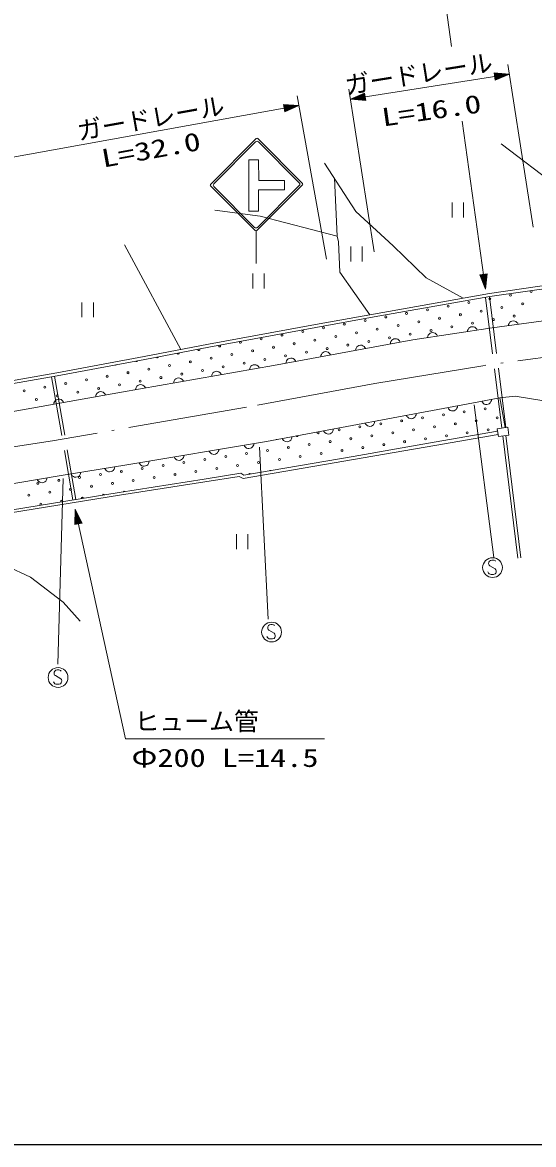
# Model space of a CAD drawing. Units: millimetres, scale not verified. Extents: x 11078 to 651078, y -105989 to 254011.
# Drawn here: x 474314 to 525739, y 79011 to 191794 of the extents above; entities that cross this region are included whole.
import ezdxf
from ezdxf.enums import TextEntityAlignment as Align

# ---------------------------------------------------------------- set-up
doc = ezdxf.new("R2010")
doc.units = ezdxf.units.MM
doc.header["$LTSCALE"] = 1000
doc.linetypes.add('DASHED', pattern=[7.5, 6, -1.5])
doc.linetypes.add('LONG_DASHED_DOTTED', pattern=[15.25, 12, -1.5, 0.25, -1.5])
for name, color, linetype, lineweight in [('M-TTL-BAND', 7, 'Continuous', 25), ('S-BGD', 7, 'Continuous', 13), ('S-BGD-HTXT', 6, 'Continuous', 13), ('S-BMK', 2, 'LONG_DASHED_DOTTED', 13)]:
    doc.layers.add(name, color=color, linetype=linetype, lineweight=lineweight)
doc.styles.add('ＭＳ ゴシック', font='')
doc.styles.get('ＭＳ ゴシック').set_extended_font_data('MS Gothic')

# ---------------------------------------------------------------- blocks, each defined once
blk = doc.blocks.new('BUHIN75')
at = {"color": 7, "linetype": 'Continuous', "lineweight": 13}
blk.add_lwpolyline([(493, 83), (473, -37), (430, -143), (354, -267), (256, -345), (146, -399), (-7, -425), (-129, -410), (-247, -369), (-361, -277), (-437, -190), (-493, -83)], dxfattribs=at)
blk = doc.blocks.new('BUHIN76')
at = {"color": 7, "linetype": 'Continuous', "lineweight": 13}
blk.add_lwpolyline([(494, 78), (472, -42), (428, -147), (352, -271), (253, -347), (142, -400), (-11, -424), (-133, -408), (-251, -366), (-364, -273), (-439, -186), (-494, -78)], dxfattribs=at)
blk = doc.blocks.new('BUHIN77')
at = {"color": 7, "linetype": 'Continuous', "lineweight": 13}
blk.add_lwpolyline([(493, 83), (473, -37), (430, -143), (354, -267), (256, -345), (146, -399), (-7, -425), (-129, -410), (-247, -369), (-362, -276), (-437, -190), (-493, -83)], dxfattribs=at)
blk = doc.blocks.new('BUHIN78')
at = {"color": 7, "linetype": 'Continuous', "lineweight": 13}
blk.add_lwpolyline([(492, 91), (473, -29), (432, -136), (359, -261), (262, -340), (152, -396), (0, -425), (-122, -412), (-241, -373), (-357, -282), (-434, -198), (-492, -91)], dxfattribs=at)
blk = doc.blocks.new('BUHIN80')
at = {"color": 7, "linetype": 'Continuous', "lineweight": 13}
blk.add_lwpolyline([(-495, -69), (-471, 51), (-425, 155), (-346, 277), (-246, 352), (-134, 403), (19, 424), (141, 406), (258, 361), (369, 266), (442, 178), (495, 69)], dxfattribs=at)
blk = doc.blocks.new('BUHIN81')
at = {"color": 7, "linetype": 'Continuous', "lineweight": 13}
blk.add_lwpolyline([(-495, -73), (-472, 47), (-427, 152), (-349, 275), (-249, 350), (-138, 402), (16, 424), (137, 407), (255, 364), (367, 269), (441, 181), (495, 73)], dxfattribs=at)
blk = doc.blocks.new('BUHIN82')
at = {"color": 7, "linetype": 'Continuous', "lineweight": 13}
blk.add_lwpolyline([(-492, -91), (-473, 29), (-432, 136), (-359, 261), (-262, 340), (-152, 396), (0, 425), (122, 412), (241, 373), (357, 282), (434, 198), (492, 91)], dxfattribs=at)
blk = doc.blocks.new('BUHIN83')
at = {"color": 7, "linetype": 'Continuous', "lineweight": 13}
blk.add_lwpolyline([(-493, -86), (-473, 34), (-431, 141), (-356, 265), (-258, 343), (-148, 398), (5, 425), (126, 410), (245, 370), (360, 278), (436, 193), (493, 86)], dxfattribs=at)
blk = doc.blocks.new('BUHIN84')
at = {"color": 7, "linetype": 'Continuous', "lineweight": 13}
blk.add_lwpolyline([(-492, -88), (-473, 33), (-431, 139), (-357, 264), (-259, 342), (-149, 397), (3, 425), (125, 411), (244, 371), (359, 280), (435, 194), (492, 88)], dxfattribs=at)
blk = doc.blocks.new('BUHIN168')
at = {"color": 7, "linetype": 'Continuous', "lineweight": 13}
for p, q in [((-578, 750), (-578, -750)), ((574, -750), (574, 750))]:
    blk.add_line(p, q, dxfattribs=at)
blk = doc.blocks.new('BUHIN171')
at = {"color": 7, "linetype": 'Continuous', "lineweight": 13}
blk.add_lwpolyline([(310, 645), (255, 705), (180, 740), (75, 760), (-80, 760), (-210, 725), (-320, 650), (-385, 540), (-390, 425), (-385, 350), (-345, 250), (-275, 195), (270, -120), (330, -210), (370, -335), (360, -455), (325, -550), (255, -640), (100, -685), (-130, -685), (-230, -670), (-325, -625), (-405, -550), (-475, -435)], dxfattribs=at)
blk.add_circle((0, 0), 995, dxfattribs=at)

msp = doc.modelspace()

# ---------------------------------------------------------------- linework, layer by layer
at = {"layer": 'M-TTL-BAND'}
msp.add_line((11078, 79011), (550078, 79011), dxfattribs=at)
at = {"layer": 'S-BGD'}
for p, q in [((493243, 175515), (497845, 180117)), ((493568, 175586), (497774, 179791)), ((497986, 180117), (502488, 175615)), ((498057, 179791), (502163, 175685)), ((531676, 172580), (522494, 179596)), ((497076, 172836), (497076, 177988)), ((498074, 177988), (497076, 177988)), ((498097, 175922), (498074, 177988)), ((507861, 172785), (504709, 177654)), ((505697, 176127), (505987, 170308)), ((497745, 170871), (493243, 175374)), ((493568, 175303), (497675, 171197)), ((502488, 175473), (497887, 170871)), ((502163, 175403), (497957, 171197)), ((500684, 174969), (498052, 174969)), ((498074, 174969), (498074, 172836)), ((500684, 175922), (498097, 175922)), ((500684, 174969), (500684, 175922)), ((498218, 172306), (493659, 172926)), ((498074, 172836), (497076, 172836)), ((511604, 169351), (507861, 172785)), ((505987, 170308), (498218, 172306)), ((497815, 170842), (497815, 167568)), ((505987, 170308), (506127, 169745)), ((490240, 158915), (484587, 169432)), ((506127, 169745), (506240, 166706)), ((514925, 166115), (511604, 169351)), ((506240, 166706), (509251, 162416)), ((518639, 164068), (514925, 166115)), ((528295, 165554), (521300, 164536)), ((521347, 164239), (528338, 165257)), ((521300, 164536), (509648, 162487)), ((509701, 162192), (521347, 164239)), ((509648, 162487), (503790, 161433)), ((503790, 161433), (493028, 159450)), ((503843, 161138), (509701, 162192)), ((530071, 162266), (521572, 161085)), ((493083, 159155), (503843, 161138)), ((521572, 161085), (513576, 159908)), ((493028, 159450), (486560, 158210)), ((486616, 157915), (493083, 159155)), ((513576, 159908), (499570, 157304)), ((486560, 158210), (477761, 156568)), ((477814, 156272), (486616, 157915)), ((499570, 157304), (484285, 154639)), ((477761, 156568), (471131, 155421)), ((471182, 155126), (477814, 156272)), ((484285, 154639), (471640, 152390)), ((498864, 149686), (519683, 153555)), ((519683, 153555), (522354, 154075)), ((522354, 154075), (523902, 154220)), ((522354, 154075), (522880, 151079)), ((523902, 154220), (529497, 153327)), ((519761, 153356), (521754, 138010)), ((522117, 150725), (515724, 149606)), ((515794, 149261), (522171, 150363)), ((522118, 150720), (521992, 150703)), ((523134, 151116), (522082, 150960)), ((522082, 150960), (522200, 150171)), ((522200, 150171), (523251, 150327)), ((524168, 137942), (522660, 150247)), ((522957, 150283), (524466, 137979)), ((523251, 150327), (523134, 151116)), ((484803, 147317), (498864, 149686)), ((498170, 149104), (499034, 131801)), ((515724, 149606), (507576, 148181)), ((507631, 147875), (515794, 149261)), ((496538, 145972), (507631, 147875)), ((507576, 148181), (496591, 146277)), ((477995, 146237), (484803, 147317)), ((467852, 144522), (477995, 146237)), ((478402, 145951), (477870, 127284)), ((492608, 145894), (484043, 144560)), ((484075, 144293), (492652, 145617)), ((496281, 146478), (492608, 145894)), ((492652, 145617), (496126, 146142)), ((496126, 146142), (496538, 145972)), ((496591, 146277), (496281, 146478)), ((484043, 144560), (471513, 142510)), ((471620, 142262), (484075, 144293)), ((472694, 137193), (475135, 136045)), ((475135, 136045), (478407, 133527)), ((478407, 133527), (480130, 131624))]:
    msp.add_line(p, q, dxfattribs=at)
at = {"layer": 'S-BGD', "linetype": 'DASHED'}
for p, q in [((522542, 151028), (520917, 164164)), ((522937, 151087), (521312, 164233)), ((477254, 156176), (479401, 143800)), ((477550, 156227), (479697, 143849))]:
    msp.add_line(p, q, dxfattribs=at)
at = {"layer": 'S-BGD'}
for points in [[(520907, 164988), (521070, 166525), (520327, 166421)], [(520865, 165292), (520452, 166344), (520972, 166417)], [(520844, 165441), (520515, 166296), (520924, 166353)], [(520822, 165593), (520579, 166248), (520876, 166290)], [(520801, 165742), (520642, 166200), (520828, 166226)], [(479630, 142864), (479584, 141318), (480317, 141479)], [(479696, 142564), (480187, 141546), (479674, 141434)], [(479728, 142417), (480120, 141589), (479717, 141501)], [(479761, 142267), (480053, 141632), (479760, 141568)], [(479793, 142120), (479986, 141675), (479803, 141635)]]:
    msp.add_lwpolyline(points, close=True, dxfattribs=at)
for points in [[(520886, 165140), (520388, 166392), (521020, 166480), (520885, 165144)], [(520743, 166158), (520780, 165894), (520706, 166152), (520780, 166163), (520780, 165894)], [(521509, 153911), (521492, 153790), (521451, 153683), (521379, 153557), (521283, 153477), (521174, 153420), (521022, 153390), (520900, 153402), (520781, 153440), (520664, 153529), (520586, 153614), (520527, 153719)], [(479663, 142714), (480254, 141503), (479631, 141367), (479664, 142710)], [(479882, 141710), (479826, 141970), (479919, 141718), (479846, 141702), (479826, 141970)]]:
    msp.add_lwpolyline(points, dxfattribs=at)
for centre in [(525506, 164741), (519236, 163648), (521326, 164012), (523416, 164377), (524643, 163514), (512967, 162555), (515057, 162919), (517146, 163284), (518373, 162421), (520463, 162785), (522553, 163150), (506697, 161462), (508787, 161826), (510877, 162190), (512104, 161328), (514194, 161692), (516284, 162057), (517511, 161194), (519601, 161558), (521690, 161923), (523780, 162287), (500428, 160368), (502518, 160733), (504608, 161097), (505835, 160235), (507925, 160599), (510014, 160963), (511241, 160101), (513331, 160465), (515421, 160829), (498338, 160004), (499565, 159141), (501655, 159506), (503745, 159870), (504972, 159007), (507062, 159372), (509152, 159736), (493296, 158048), (495386, 158413), (497476, 158777), (498703, 157914), (500792, 158279), (502882, 158643), (487027, 156955), (489116, 157319), (491206, 157684), (492433, 156821), (494523, 157185), (496613, 157550), (480757, 155862), (482847, 156226), (484937, 156591), (486164, 155728), (488254, 156092), (490344, 156457), (474488, 154769), (476578, 155133), (478667, 155497), (479895, 154635), (481984, 154999), (484074, 155363), (475715, 153906), (477805, 154270), (516668, 152353), (518768, 152652), (520868, 152951), (508267, 151157), (510367, 151456), (512467, 151755), (514568, 152054), (515767, 151154), (517867, 151453), (519967, 151752), (522068, 152051), (506167, 150858), (507367, 149958), (509467, 150257), (511567, 150556), (513667, 150855), (514867, 149954), (516967, 150253), (519067, 150552), (521167, 150851), (501066, 149060), (503166, 149360), (505267, 149659), (508566, 149057), (510666, 149356), (512767, 149655), (492666, 147864), (494766, 148163), (496866, 148462), (498966, 148761), (500166, 147861), (502266, 148160), (504366, 148459), (506466, 148758), (484265, 146668), (486365, 146967), (488465, 147266), (490566, 147565), (491765, 146665), (493865, 146964), (495965, 147263), (498066, 147562), (475865, 145472), (477965, 145771), (480065, 146070), (482165, 146369), (483365, 145469), (485465, 145768), (487565, 146067), (489665, 146366), (474964, 144272), (477064, 144571), (479164, 144870), (481264, 145170), (476164, 143372)]:
    msp.add_circle(centre, 99.5, dxfattribs=at)
for centre, radius, start, end in [((497916, 179650), 200, 45, 135), ((497916, 180046), 100, 45, 135), ((493314, 175444), 100, 135, 225), ((493710, 175444), 200, 135, 225), ((502022, 175544), 200, 315, 45), ((502418, 175544), 100, 315, 45), ((497816, 171338), 200, 225, 315), ((497816, 170942), 100, 225, 315), ((494159, 159275), 99.5, 140.18246, 60.70636), ((496248, 159640), 99.5, 113.34897, 87.53986), ((487889, 158182), 99.5, 203.90789, 357.79569), ((489979, 158546), 99.5, 183.29932, 18.40425), ((492069, 158911), 99.5, 161.59183, 40.11175), ((483710, 157453), 99.5, 243.28903, 317.85281), ((485800, 157818), 99.5, 223.44712, 337.69472), ((501967, 150260), 99.5, 189.12426, 11.92952), ((504067, 150559), 99.5, 122.74288, 78.3109), ((499867, 149961), 99.5, 251.78667, 309.26711), ((499265, 146661), 99.5, 61.73904, 137.92373), ((497165, 146362), 99.5, 18.13148, 181.53129), ((482464, 144269), 99.5, 28.09856, 170.48339), ((484564, 144568), 99.5, 55.26695, 142.43764), ((478264, 143671), 99.5, 335.17367, 223.40829), ((480364, 143970), 99.5, 2.44221, 196.13974)]:
    msp.add_arc(centre, radius, start, end, dxfattribs=at)
at = {"layer": 'S-BGD-HTXT'}
for p, q in [((517484, 189386), (516305, 197791)), ((523151, 187572), (525707, 171231)), ((507315, 184083), (523306, 186584)), ((509717, 168730), (507161, 185071)), ((501940, 184425), (504909, 168006)), ((469511, 177545), (502118, 183441)), ((520907, 164988), (518539, 181871)), ((479630, 142864), (484676, 119778)), ((484676, 119778), (504696, 119778))]:
    msp.add_line(p, q, dxfattribs=at)
for points in [[(523306, 186584), (521766, 186723), (521882, 185982)], [(523002, 186537), (521957, 186108), (521876, 186626)], [(522854, 186514), (522004, 186172), (521940, 186579)], [(522702, 186490), (522051, 186236), (522004, 186533)], [(522554, 186467), (522098, 186300), (522069, 186486)], [(507315, 184083), (508855, 183944), (508739, 184685)], [(507619, 184131), (508664, 184560), (508745, 184041)], [(507767, 184154), (508617, 184495), (508681, 184088)], [(507919, 184177), (508570, 184431), (508617, 184135)], [(508067, 184201), (508523, 184367), (508552, 184182)], [(502118, 183441), (500575, 183543), (500708, 182805)], [(501815, 183386), (500781, 182932), (500687, 183449)], [(501668, 183359), (500826, 182998), (500753, 183404)], [(501516, 183332), (500871, 183063), (500818, 183358)], [(501369, 183305), (500917, 183128), (500883, 183313)]]:
    msp.add_lwpolyline(points, close=True, dxfattribs=at)
for points in [[(523154, 186561), (521910, 186043), (521812, 186673), (523150, 186560)], [(522139, 186402), (522402, 186443), (522145, 186365), (522133, 186439), (522402, 186443)], [(507467, 184107), (508711, 184624), (508809, 183994), (507471, 184107)], [(508482, 184266), (508219, 184224), (508476, 184303), (508488, 184229), (508219, 184224)], [(501966, 183413), (500735, 182867), (500622, 183494), (501963, 183413)], [(500955, 183231), (501217, 183278), (500962, 183194), (500949, 183268), (501217, 183278)]]:
    msp.add_lwpolyline(points, dxfattribs=at)
at = {"layer": 'S-BMK'}
for p, q in [((536058, 159404), (520649, 157295)), ((520649, 157295), (509759, 155492)), ((509759, 155492), (496858, 153133)), ((496858, 153133), (477324, 149735)), ((477324, 149735), (458942, 146891))]:
    msp.add_line(p, q, dxfattribs=at)

# ---------------------------------------------------------------- block references
at = {"layer": 'S-BGD'}
for name, p in [('BUHIN168', (518129, 172940)), ('BUHIN168', (507925, 168518)), ('BUHIN168', (498061, 165797)), ('BUHIN168', (480884, 162906)), ('BUHIN80', (523696, 161380)), ('BUHIN81', (515575, 160202)), ('BUHIN81', (519573, 160791)), ('BUHIN82', (508324, 158931)), ('BUHIN82', (511825, 159582)), ('BUHIN82', (501321, 157630)), ('BUHIN82', (504822, 158280)), ('BUHIN83', (497660, 156971)), ('BUHIN83', (490017, 155638)), ('BUHIN83', (493838, 156305)), ('BUHIN84', (482178, 154264)), ('BUHIN83', (486196, 154972)), ('BUHIN84', (477963, 153514)), ('BUHIN78', (513437, 152394)), ('BUHIN78', (517601, 153168)), ('BUHIN78', (509273, 151620)), ('BUHIN78', (500946, 150073)), ('BUHIN78', (505109, 150847)), ('BUHIN77', (493591, 148797)), ('BUHIN77', (497106, 149390)), ('BUHIN77', (490076, 148205)), ('BUHIN76', (483101, 147047)), ('BUHIN77', (486561, 147613)), ('BUHIN75', (476305, 145951)), ('BUHIN76', (479697, 146507)), ('BUHIN168', (496415, 139607)), ('BUHIN171', (521610, 136998)), ('BUHIN171', (499378, 130523)), ('BUHIN171', (477901, 125954))]:
    msp.add_blockref(name, p, dxfattribs=at)

# ---------------------------------------------------------------- texts
at = {"layer": 'S-BGD-HTXT', "style": 'ＭＳ ゴシック'}
for rotation, p in [(9.1, (507000, 183997)), (10.1, (480092, 179410))]:
    msp.add_text('ガードレール ', height=1833, rotation=rotation, dxfattribs=at).set_placement(p, align=Align.BOTTOM_LEFT)
at = {"layer": 'S-BGD-HTXT', "style": 'ＭＳ ゴシック', "width": 1.35}
for s, rotation, p in [('L=16.0', 8.2, (510669, 180786)), ('L=32.0', 10.3, (482538, 176658))]:
    msp.add_text(s, height=1833, rotation=rotation, dxfattribs=at).set_placement(p, align=Align.BOTTOM_LEFT)
at = {"layer": 'S-BGD-HTXT', "style": 'ＭＳ ゴシック'}
msp.add_text('ヒューム管', height=1833, dxfattribs=at).set_placement((485593, 120084), align=Align.BOTTOM_LEFT)
at = {"layer": 'S-BGD-HTXT', "style": 'ＭＳ ゴシック', "width": 1.3}
msp.add_text('Φ200 L=14.5', height=1833, dxfattribs=at).set_placement((485287, 116415), align=Align.BOTTOM_LEFT)

doc.saveas('drawing.dxf')
